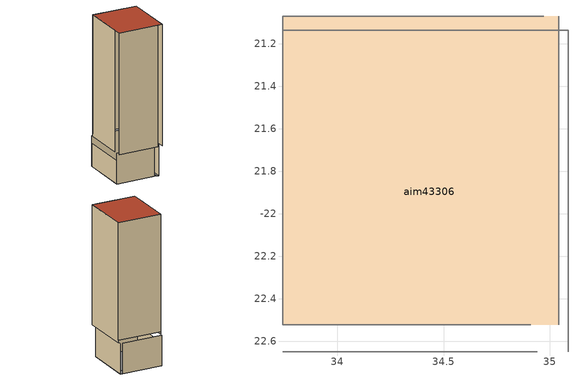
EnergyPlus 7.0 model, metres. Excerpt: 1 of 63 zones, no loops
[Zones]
aim43306
 floor to aim43227 (construction-33): 33.88,-22.52 33.88,-21.27 34.99,-21.27 34.99,-22.52 35.04,-22.52 35.04,-21.07 33.74,-21.07 33.74,-22.52 z2.74; 33.88,-21.27 34.99,-21.27 34.99,-22.52 33.88,-22.52 z2.74
 wall to aim42835 (construction-31): 33.74,-22.52 34.91,-22.52 z2.74:3.66
 wall to aim42955 (construction-31): 35.04,-22.52 35.04,-21.07 z2.74:3.66
 wall to aim42214 (construction-31): 33.74,-21.07 33.74,-22.52 z2.74:3.43
 wall to aim1215 (construction-31): 35.09,-21.14 33.74,-21.14 z3.73:7.26; 33.74,-21.14 33.74,-22.4 z3.66:7.26
 wall to aim68052 (construction-31): 35.09,-22.65 35.09,-21.14 z3.66:7.26
 wall to aim68216 (construction-31): 33.74,-22.65 34.94,-22.65 z3.66:7.26
 wall to aim0014 (construction-31): 34.97,-21.07 33.74,-21.07 z2.74:3.66
 roof outside (construction-51): 33.74,-22.65 35.09,-22.65 35.09,-21.14 33.74,-21.14 z7.26
[Site:Location]
Braintree  MA United States: Latitude {deg}=42.213; Longitude {deg}=-71.033; Time Zone {hr}=-5.91942; Elevation {m}=26
[Site:GroundTemperature:BuildingSurface]
18.89, 18.92, 19.02, 19.12, 19.21, 19.23, 19.07, 19.32, 19.09, 19.21, 19.13, 18.96
[SizingPeriod:DesignDay] Day of Month=21; Humidity Indicating Type=Wet-Bulb
Name | Maximum Dry-Bulb Temperature {C} | Wet-Bulb at Max {C} | Barometric Pressure {Pa} | Wind Speed {m/s} | Wind Direction {deg} | Month | Day Type | Daily Dry-Bulb Temperature Range {deltaC} | Barometric Pressure {Pa}}
GBS_04R20_266135 Winter | -14.6 | -14.6 | 99400 | 3 | 320 | 1 | WinterDesignDay
GBS_04R20_266135 Summer | 30.8 | 22.4 |  | 0 | 0 | 7 | SummerDesignDay | 10.9 | 99800
[BUILDING]
Project Name: Building Azimuth=0; Building Terrain=Suburbs; Loads Convergence Tolerance=4E-02; Temperature Convergence Tolerance=4E-01; Solar Distribution=MinimalShadowing; Max Number of Warmup Days=25; Minimum Number of Warmup Days=6
[MATERIAL]
mat-384: Smooth, 0.01905, 0.11544, 512.591, 1381.644, 0.9, 0.75, 0.75
mat-353: Smooth, 0.01588, 0.160266, 800.923, 837.36, 0.9, 0.75, 0.75
mat-223: Smooth, 0.01271, 0.0571142, 288.332, 1339.776, 0.9, 0.75, 0.75
mat-247: Smooth, 0.00954, 0.162516, 1121.29, 1465.38, 0.9, 0.75, 0.75
mat-416: Smooth, 0.0762, 0.0415376, 240.277, 711.756, 0.9, 0.75, 0.75
[MATERIAL:NoMass]
mat-244: Smooth, 0.0105666
[MATERIAL:AirGap]
mat-464: 0.109188
[CONSTRUCTION]
construction-31: mat-353, mat-464, mat-353
construction-33: mat-223
construction-51: mat-247, mat-244, mat-416, mat-416, mat-384
[ZONE]
aim43306: 0, 0, 0, 0, 1, 1, 13.1626, 6.51849, 0.49523
